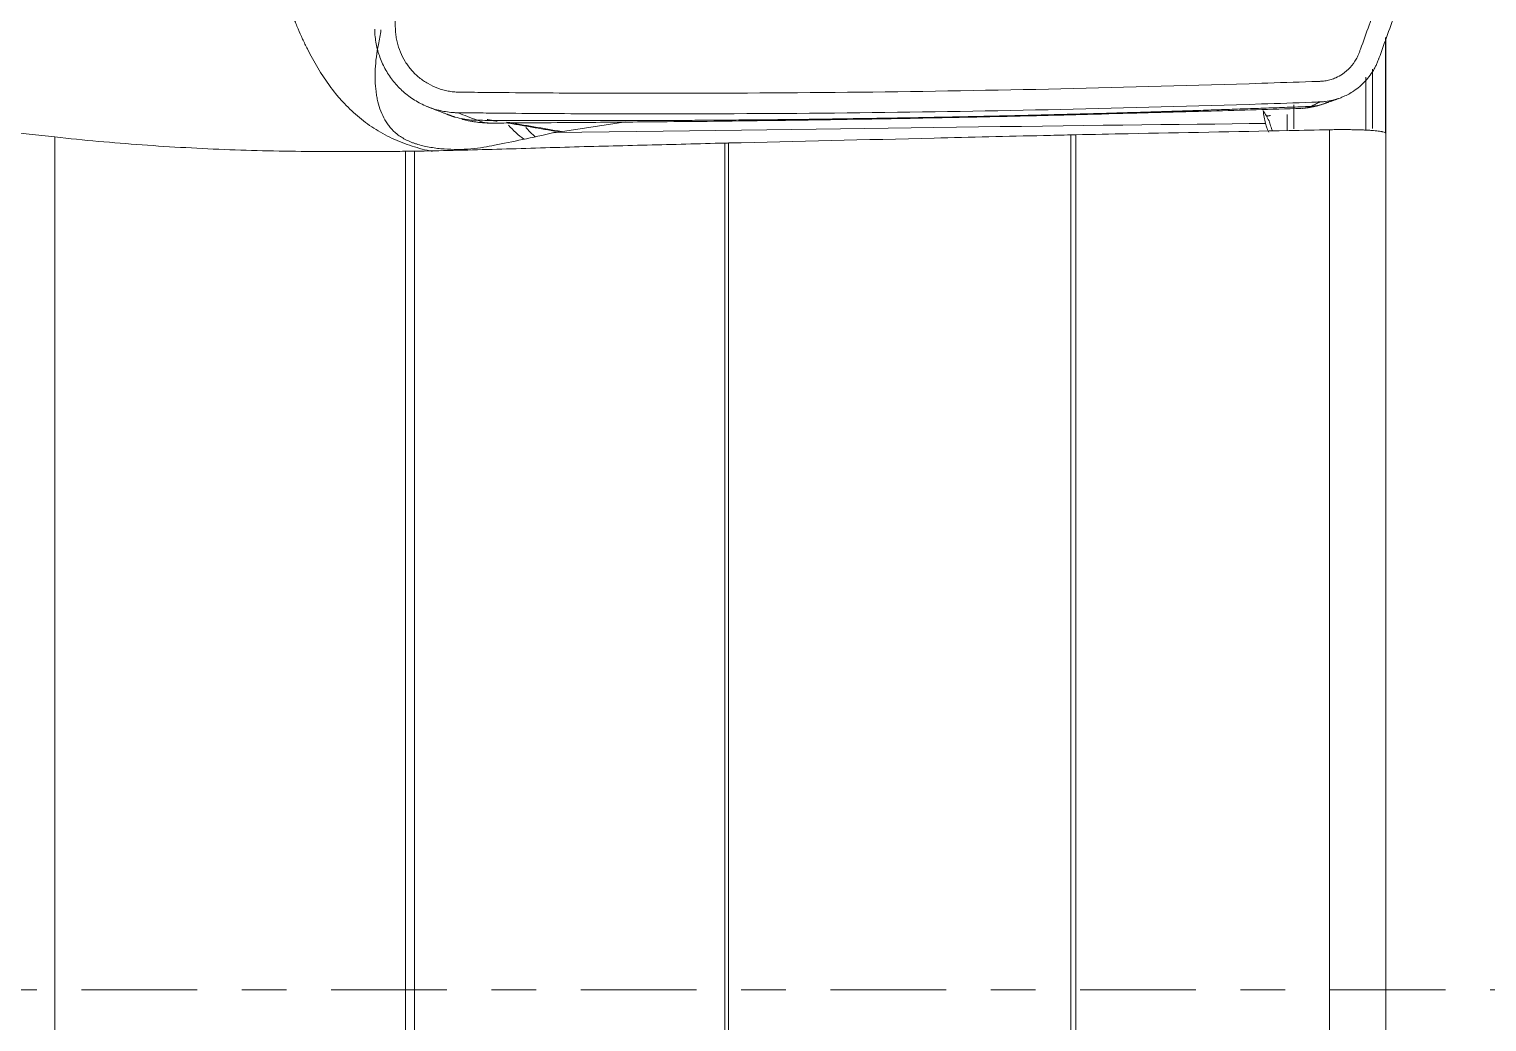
# Model space of a CAD drawing. Header units: millimetres. Extents: x -22 to 222, y -41 to 42.
# Drawn here: x 196.38 to 210.24, y -0.3 to 9.14 of the extents above; entities that cross this region are included whole.
import ezdxf

# ---------------------------------------------------------------- set-up
doc = ezdxf.new("R2010")
doc.units = ezdxf.units.MM
doc.linetypes.add('CENTER', pattern=[47.5, 22, -8.5, 8.5, -8.5])
doc.layers.add('1', color=4, linetype='Continuous')
doc.layers.add('SK4', color=2, linetype='CENTER')

msp = doc.modelspace()

# ---------------------------------------------------------------- linework, layer by layer
at = {"layer": '1', "lineweight": 13}
for p, q in [((209.28, 8.148), (209.28, 9.052)), ((209.156, 8.757), (209.156, 8.192)), ((209.094, 8.182), (209.094, 8.681)), ((208.409, 8.417), (208.409, 8.19)), ((208.746, -13.797), (208.746, 8.181)), ((196.623, 8.112), (196.623, -13.777)), ((202.995, -13.338), (202.995, 8.054)), ((203.03, 8.055), (203.03, -13.35)), ((206.288, -7.307), (206.288, 8.132)), ((206.335, 8.133), (206.335, -7.288)), ((199.957, -13.965), (199.957, 7.976)), ((200.043, 7.977), (200.043, -13.96))]:
    msp.add_line(p, q, dxfattribs=at)
at = {"layer": '1', "lineweight": 18}
for p, q in [((209.284, 9.063), (209.284, 8.164)), ((209.284, 8.165), (209.284, 9.06)), ((201.37, 8.153), (202.053, 8.256)), ((209.284, -13.305), (209.284, 8.161))]:
    msp.add_line(p, q, dxfattribs=at)
for centre, major_axis, ratio, start_param, end_param in [((209.076, 8.956), (1.326, -2.454), 0.403447, -1.547472, -1.507324), ((209.371, 8.612), (1.216, 0.426), 0.744225, 2.952612, 3.082246), ((86.922, 5.935), (124.576, 2.314), 0.001876, 0.232704, 0.405976), ((203.781, 9.018), (3.857, 1.074), 0.06039, -2.469065, -2.262935)]:
    msp.add_ellipse(centre, major_axis=major_axis, ratio=ratio, start_param=start_param, end_param=end_param, dxfattribs=at)
at = {"layer": '1', "lineweight": 13}
msp.add_ellipse((201.705, 9.145), major_axis=(0.224, 1.23), ratio=0.857149, start_param=2.557766, end_param=2.736025, dxfattribs=at)
at = {"layer": '1', "lineweight": 18}
for points, knots in [([(209.192, 14.757), (209.21, 14.756), (209.245, 14.755), (209.313, 14.745), (209.396, 14.722), (209.488, 14.679), (209.573, 14.62), (209.646, 14.549), (209.706, 14.467), (209.753, 14.376), (209.779, 14.295), (209.792, 14.227), (209.796, 14.189), (209.797, 14.164), (209.798, 14.151), (209.798, 14.137), (209.798, 14.117), (209.799, 14.092), (209.801, 13.994), (209.803, 13.826), (209.805, 13.588), (209.804, 13.351), (209.801, 13.154), (209.797, 13.025), (209.796, 12.971), (209.795, 12.951), (209.795, 12.939), (209.794, 12.929), (209.794, 12.919), (209.793, 12.907), (209.793, 12.892), (209.791, 12.842), (209.788, 12.758), (209.781, 12.6), (209.768, 12.323), (209.751, 12.007), (209.735, 11.701), (209.727, 11.542), (209.722, 11.444), (209.72, 11.395), (209.715, 11.317), (209.705, 11.181), (209.682, 10.988), (209.643, 10.757), (209.591, 10.528), (209.538, 10.34), (209.496, 10.209), (209.471, 10.135), (209.403, 9.949), (209.287, 9.627), (209.15, 9.248), (209.067, 9.016), (209.033, 8.924), (209.027, 8.907), (209.021, 8.892), (209.013, 8.874), (208.991, 8.831), (208.948, 8.771), (208.879, 8.713), (208.822, 8.681), (208.777, 8.663), (208.739, 8.652), (208.703, 8.645), (208.679, 8.643), (208.667, 8.642), (208.654, 8.641), (208.634, 8.641), (208.609, 8.64), (208.43, 8.634), (207.625, 8.606), (206.192, 8.567), (204.283, 8.535), (202.693, 8.526), (201.58, 8.529), (201.023, 8.533), (200.745, 8.536), (200.606, 8.537), (200.537, 8.538), (200.5, 8.538), (200.48, 8.538), (200.467, 8.539), (200.459, 8.539), (200.45, 8.539), (200.436, 8.54), (200.407, 8.542), (200.347, 8.55), (200.264, 8.573), (200.171, 8.617), (200.087, 8.675), (200.014, 8.746), (199.953, 8.828), (199.907, 8.919), (199.88, 9), (199.868, 9.068), (199.864, 9.106), (199.862, 9.131), (199.862, 9.144), (199.861, 9.158), (199.861, 9.178), (199.861, 9.203), (199.859, 9.301), (199.856, 9.47), (199.854, 9.707), (199.855, 9.944), (199.859, 10.142), (199.862, 10.27), (199.864, 10.324), (199.865, 10.344), (199.865, 10.357), (199.865, 10.366), (199.866, 10.376), (199.866, 10.389), (199.867, 10.404), (199.868, 10.453), (199.871, 10.537), (199.878, 10.695), (199.892, 10.972), (199.909, 11.288), (199.925, 11.595), (199.933, 11.753), (199.938, 11.852), (199.94, 11.901), (199.944, 11.979), (199.955, 12.114), (199.978, 12.308), (200.017, 12.538), (200.068, 12.767), (200.121, 12.956), (200.163, 13.086), (200.189, 13.16), (200.256, 13.346), (200.372, 13.668), (200.509, 14.047), (200.593, 14.279), (200.626, 14.371), (200.632, 14.388), (200.638, 14.403), (200.646, 14.421), (200.669, 14.465), (200.712, 14.524), (200.78, 14.582), (200.837, 14.614), (200.882, 14.632), (200.921, 14.644), (200.957, 14.65), (200.98, 14.652), (200.992, 14.653), (201.006, 14.654), (201.025, 14.654), (201.05, 14.655), (201.229, 14.662), (202.035, 14.689), (203.467, 14.728), (205.376, 14.76), (206.967, 14.769), (208.08, 14.766), (208.636, 14.762), (208.944, 14.759), (209.103, 14.758), (209.183, 14.757), (209.192, 14.757)], [0, 0, 0, 0, 0.001953, 0.003906, 0.007812, 0.011719, 0.015625, 0.019531, 0.023438, 0.027344, 0.03125, 0.033203, 0.035156, 0.035645, 0.036133, 0.036621, 0.037109, 0.038086, 0.039062, 0.046875, 0.054688, 0.0625, 0.070312, 0.074219, 0.075195, 0.075684, 0.076172, 0.076416, 0.07666, 0.077148, 0.077637, 0.078125, 0.082031, 0.085938, 0.09375, 0.109375, 0.117188, 0.124023, 0.125, 0.126953, 0.128906, 0.132812, 0.140625, 0.148438, 0.15625, 0.164062, 0.167969, 0.169922, 0.171875, 0.1875, 0.203125, 0.210938, 0.211914, 0.212402, 0.212891, 0.213867, 0.214844, 0.21875, 0.222656, 0.225586, 0.226562, 0.228516, 0.230469, 0.230957, 0.231445, 0.231934, 0.232422, 0.233398, 0.234375, 0.25, 0.3125, 0.375, 0.4375, 0.46875, 0.484375, 0.492188, 0.496094, 0.498047, 0.499023, 0.499634, 0.5, 0.500366, 0.500488, 0.500977, 0.501953, 0.503906, 0.507812, 0.511719, 0.515625, 0.519531, 0.523438, 0.527344, 0.53125, 0.533203, 0.535156, 0.535645, 0.536133, 0.536621, 0.537109, 0.538086, 0.539062, 0.546875, 0.554688, 0.5625, 0.570312, 0.574219, 0.575195, 0.575684, 0.576172, 0.576416, 0.57666, 0.577148, 0.577637, 0.578125, 0.582031, 0.585938, 0.59375, 0.609375, 0.617188, 0.624023, 0.625, 0.626953, 0.628906, 0.632812, 0.640625, 0.648438, 0.65625, 0.664062, 0.667969, 0.669922, 0.671875, 0.6875, 0.703125, 0.710938, 0.711914, 0.712402, 0.712891, 0.713867, 0.714844, 0.71875, 0.722656, 0.725586, 0.726562, 0.728516, 0.730469, 0.730957, 0.731445, 0.731934, 0.732422, 0.733398, 0.734375, 0.75, 0.8125, 0.875, 0.9375, 0.96875, 0.984375, 0.992188, 0.999023, 1, 1, 1, 1]), ([(196.378, 13.747), (196.085, 13.693), (195.792, 13.638), (195.205, 13.528), (194.911, 13.473), (194.029, 13.306), (193.44, 13.194), (192.703, 13.053), (192.555, 13.025), (192.389, 12.993), (192.371, 12.989), (192.334, 12.982), (192.278, 12.972), (192.223, 12.962), (192.111, 12.942), (192.036, 12.929), (191.811, 12.893), (191.66, 12.871), (191.431, 12.84), (191.354, 12.831), (191.239, 12.817), (191.2, 12.813), (191.123, 12.805), (190.931, 12.785), (190.74, 12.768), (190.438, 12.747), (190.289, 12.739), (190.066, 12.731), (189.993, 12.728), (189.883, 12.726), (189.846, 12.725), (189.773, 12.724), (189.736, 12.724), (189.556, 12.723), (189.415, 12.724), (189.143, 12.731), (189.012, 12.737), (188.758, 12.753), (188.635, 12.762), (188.489, 12.776), (188.46, 12.779), (188.403, 12.785), (188.32, 12.794), (188.241, 12.804), (188.09, 12.825), (187.998, 12.84), (187.894, 12.86), (187.874, 12.864), (187.845, 12.87), (187.835, 12.872), (187.817, 12.876), (187.771, 12.886), (187.729, 12.896), (187.669, 12.912), (187.642, 12.92), (187.606, 12.932), (187.595, 12.935), (187.579, 12.941), (187.574, 12.943), (187.564, 12.947), (187.559, 12.949), (187.514, 12.965), (187.476, 12.978), (187.422, 12.993), (187.404, 12.998), (187.37, 13.006), (187.354, 13.009), (187.274, 13.023), (187.219, 13.025), (187.127, 13.01), (187.09, 12.993), (187.049, 12.953), (187.038, 12.937), (187.025, 12.91), (187.022, 12.901), (187.016, 12.88), (187.013, 12.869), (187.006, 12.812), (187.011, 12.756), (187.045, 12.629), (187.074, 12.556), (187.158, 12.395), (187.213, 12.305), (187.291, 12.196), (187.3, 12.184), (187.319, 12.159), (187.328, 12.147), (187.357, 12.109), (187.416, 12.032), (187.484, 11.952), (187.629, 11.789), (187.738, 11.675), (187.986, 11.44), (188.123, 11.319), (188.35, 11.133), (188.429, 11.07), (188.594, 10.944), (188.68, 10.881), (188.945, 10.692), (189.133, 10.566), (189.529, 10.319), (189.738, 10.197), (190.067, 10.017), (190.179, 9.958), (190.351, 9.87), (190.409, 9.841), (190.525, 9.783), (190.584, 9.755), (190.88, 9.614), (191.123, 9.506), (191.622, 9.299), (191.877, 9.201), (192.398, 9.015), (192.664, 8.927), (193.207, 8.763), (193.483, 8.686), (193.905, 8.58), (194.047, 8.545), (194.332, 8.48), (194.476, 8.449), (194.908, 8.361), (195.199, 8.309), (195.785, 8.215), (196.08, 8.174), (196.378, 8.14)], [0, 0, 0, 0, 0.03125, 0.03125, 0.0625, 0.0625, 0.125, 0.125, 0.140625, 0.140625, 0.142578, 0.142578, 0.144531, 0.148437, 0.148437, 0.15625, 0.15625, 0.171875, 0.171875, 0.179687, 0.179687, 0.183594, 0.183594, 0.1875, 0.203125, 0.203125, 0.21875, 0.21875, 0.226562, 0.226562, 0.230469, 0.230469, 0.234375, 0.234375, 0.25, 0.25, 0.265625, 0.265625, 0.28125, 0.28125, 0.285156, 0.285156, 0.289062, 0.296875, 0.296875, 0.3125, 0.3125, 0.316406, 0.316406, 0.318359, 0.318359, 0.320312, 0.328125, 0.328125, 0.335937, 0.335937, 0.339844, 0.339844, 0.341797, 0.341797, 0.34375, 0.34375, 0.359375, 0.359375, 0.367187, 0.367187, 0.375, 0.375, 0.40625, 0.40625, 0.4375, 0.4375, 0.453125, 0.453125, 0.460937, 0.460937, 0.46875, 0.46875, 0.5, 0.5, 0.53125, 0.53125, 0.5625, 0.5625, 0.566406, 0.566406, 0.570312, 0.570312, 0.578125, 0.59375, 0.59375, 0.625, 0.625, 0.65625, 0.65625, 0.671875, 0.671875, 0.6875, 0.6875, 0.71875, 0.71875, 0.75, 0.75, 0.765625, 0.765625, 0.773437, 0.773437, 0.78125, 0.78125, 0.8125, 0.8125, 0.84375, 0.84375, 0.875, 0.875, 0.90625, 0.90625, 0.921875, 0.921875, 0.9375, 0.9375, 0.96875, 0.96875, 1, 1, 1, 1]), ([(198.791, 10.199), (198.782, 10.126), (198.77, 9.98), (198.775, 9.836), (198.782, 9.745), (198.784, 9.727), (198.788, 9.691), (198.79, 9.673), (198.797, 9.619), (198.803, 9.584), (198.824, 9.478), (198.841, 9.409), (198.873, 9.307), (198.884, 9.273), (198.903, 9.223), (198.909, 9.207), (198.922, 9.174), (198.929, 9.157), (198.95, 9.108), (198.965, 9.076), (198.994, 9.012), (199.01, 8.98), (199.088, 8.825), (199.156, 8.709), (199.254, 8.575), (199.285, 8.536), (199.316, 8.498), (199.338, 8.473), (199.349, 8.46), (199.405, 8.4), (199.452, 8.354), (199.551, 8.27), (199.603, 8.231), (199.685, 8.178), (199.714, 8.161), (199.772, 8.129), (199.802, 8.113), (199.893, 8.071), (199.956, 8.046), (200.083, 8.005), (200.147, 7.988), (200.213, 7.975)], [0, 0, 0, 0, 0.071646, 0.143292, 0.143292, 0.161204, 0.161204, 0.179115, 0.179115, 0.214938, 0.214938, 0.286584, 0.286584, 0.322407, 0.322407, 0.340319, 0.340319, 0.35823, 0.35823, 0.394053, 0.394053, 0.429876, 0.429876, 0.573168, 0.573168, 0.608992, 0.626903, 0.626903, 0.644815, 0.644815, 0.716461, 0.716461, 0.788107, 0.788107, 0.82393, 0.82393, 0.859753, 0.859753, 0.931399, 0.931399, 1, 1, 1, 1]), ([(209.214, 8.852), (209.215, 8.855), (209.22, 8.867), (209.251, 8.952), (209.337, 9.191), (209.472, 9.567), (209.583, 9.872), (209.64, 10.031), (209.642, 10.038)], [0, 0, 0, 0, 0.005761, 0.02963, 0.220574, 0.602463, 0.984351, 1, 1, 1, 1]), ([(199.665, 9.138), (199.665, 9.136), (199.665, 9.129), (199.665, 9.116), (199.667, 9.082), (199.673, 9.032), (199.689, 8.943), (199.724, 8.838), (199.785, 8.718), (199.864, 8.612), (199.96, 8.519), (200.071, 8.443), (200.192, 8.387), (200.301, 8.358), (200.379, 8.347), (200.418, 8.344), (200.436, 8.343), (200.448, 8.343), (200.453, 8.343), (200.457, 8.342), (200.458, 8.342)], [0, 0, 0, 0, 0.003978, 0.017435, 0.030892, 0.084721, 0.138549, 0.246206, 0.353863, 0.46152, 0.569177, 0.676834, 0.784491, 0.892148, 0.945976, 0.97289, 0.986347, 0.989712, 0.999804, 1, 1, 1, 1]), ([(199.7, 8.992), (199.692, 8.952), (199.686, 8.912), (199.676, 8.834), (199.672, 8.796), (199.666, 8.684), (199.669, 8.613), (199.68, 8.529), (199.682, 8.512), (199.688, 8.479), (199.692, 8.463), (199.703, 8.417), (199.712, 8.387), (199.734, 8.329), (199.747, 8.302), (199.769, 8.263), (199.777, 8.25), (199.794, 8.226), (199.803, 8.214), (199.832, 8.179), (199.854, 8.158), (199.886, 8.133), (199.892, 8.128), (199.906, 8.118), (199.913, 8.114), (199.935, 8.1), (199.95, 8.091), (199.983, 8.075), (200, 8.068), (200.028, 8.057), (200.038, 8.053), (200.057, 8.047), (200.066, 8.044), (200.116, 8.029), (200.157, 8.02), (200.242, 8.006), (200.284, 8.001), (200.369, 7.995), (200.411, 7.994), (200.495, 7.994), (200.537, 7.996), (200.621, 8.003), (200.662, 8.008), (200.704, 8.015)], [0, 0, 0, 0, 0.0625, 0.0625, 0.125, 0.125, 0.25, 0.25, 0.28125, 0.28125, 0.3125, 0.3125, 0.375, 0.375, 0.4375, 0.4375, 0.46875, 0.46875, 0.5, 0.5, 0.5625, 0.5625, 0.578125, 0.578125, 0.59375, 0.59375, 0.625, 0.625, 0.65625, 0.65625, 0.671875, 0.671875, 0.6875, 0.6875, 0.75, 0.75, 0.8125, 0.8125, 0.875, 0.875, 0.9375, 0.9375, 1, 1, 1, 1]), ([(208.66, 8.446), (208.663, 8.446), (208.673, 8.446), (208.689, 8.447), (208.725, 8.451), (208.778, 8.46), (208.836, 8.478), (208.903, 8.505), (208.989, 8.552), (209.091, 8.639), (209.157, 8.729), (209.19, 8.793), (209.202, 8.821), (209.21, 8.841), (209.213, 8.849), (209.214, 8.852)], [0, 0, 0, 0, 0.016625, 0.04151, 0.066394, 0.165933, 0.265472, 0.315242, 0.46455, 0.663628, 0.862705, 0.912475, 0.962244, 0.987129, 1, 1, 1, 1]), ([(200.458, 8.342), (200.462, 8.342), (200.472, 8.342), (200.492, 8.342), (200.527, 8.342), (200.597, 8.341), (200.736, 8.34), (200.86, 8.338), (200.945, 8.338), (200.949, 8.338)], [0, 0, 0, 0, 0.022318, 0.060249, 0.120939, 0.242318, 0.485078, 0.970596, 1, 1, 1, 1]), ([(200.64, 8.271), (200.706, 8.27), (200.837, 8.27), (201.034, 8.269), (201.23, 8.268), (201.427, 8.268), (201.624, 8.268), (201.821, 8.268), (202.019, 8.268), (202.216, 8.268), (202.413, 8.269), (202.611, 8.27), (202.808, 8.271), (203.006, 8.273), (203.204, 8.274), (203.401, 8.276), (203.599, 8.278), (203.797, 8.28), (203.995, 8.283), (204.193, 8.286), (204.391, 8.289), (204.59, 8.292), (204.788, 8.295), (204.986, 8.299), (205.185, 8.303), (205.383, 8.307), (205.582, 8.311), (205.78, 8.316), (205.979, 8.321), (206.178, 8.326), (206.377, 8.331), (206.576, 8.336), (206.775, 8.342), (206.974, 8.348), (207.173, 8.354), (207.373, 8.36), (207.572, 8.367), (207.771, 8.374), (207.971, 8.381), (208.17, 8.388), (208.37, 8.395), (208.503, 8.4), (208.57, 8.403)], [0, 0, 0, 0, 0.024821, 0.049651, 0.07449, 0.099338, 0.124195, 0.149062, 0.173938, 0.198823, 0.223717, 0.248621, 0.273533, 0.298455, 0.323386, 0.348326, 0.373276, 0.398234, 0.423202, 0.448179, 0.473165, 0.498161, 0.523165, 0.548179, 0.573202, 0.598234, 0.623276, 0.648326, 0.673386, 0.698455, 0.723533, 0.748621, 0.773717, 0.798823, 0.823938, 0.849062, 0.874195, 0.899338, 0.92449, 0.949651, 0.974821, 1, 1, 1, 1]), ([(200.782, 8.244), (201.082, 8.246), (201.616, 8.25), (202.318, 8.256), (202.878, 8.261), (203.487, 8.269), (204.252, 8.28), (205.08, 8.295), (205.825, 8.311), (206.424, 8.326), (207.015, 8.342), (207.694, 8.361), (208.193, 8.375), (208.479, 8.384)], [0, 0, 0, 0, 0.118003, 0.210166, 0.276366, 0.337954, 0.448839, 0.575105, 0.660949, 0.738526, 0.807799, 0.889867, 1, 1, 1, 1]), ([(200.949, 8.338), (201.104, 8.336), (201.576, 8.333), (202.686, 8.33), (204.278, 8.339), (206.19, 8.371), (207.626, 8.41), (208.429, 8.437), (208.61, 8.444), (208.634, 8.445), (208.65, 8.445), (208.658, 8.446), (208.66, 8.446)], [0, 0, 0, 0, 0.060095, 0.184039, 0.431927, 0.679815, 0.927702, 0.989674, 0.993547, 0.997421, 0.999357, 1, 1, 1, 1]), ([(208.57, 8.403), (208.556, 8.398), (208.534, 8.391), (208.506, 8.386), (208.492, 8.385), (208.485, 8.384)], [0, 0, 0, 0, 0.505322, 0.757983, 1, 1, 1, 1]), ([(208.713, 8.436), (208.706, 8.433), (208.686, 8.425), (208.652, 8.414), (208.611, 8.406), (208.584, 8.404), (208.57, 8.403)], [0, 0, 0, 0, 0.156772, 0.437848, 0.718924, 1, 1, 1, 1]), ([(200.64, 8.271), (200.663, 8.262), (200.71, 8.248), (200.758, 8.244), (200.783, 8.244), (200.784, 8.244)], [0, 0, 0, 0, 0.485229, 0.970458, 1, 1, 1, 1]), ([(201.191, 8.115), (201.188, 8.118), (201.184, 8.122), (201.153, 8.149), (201.127, 8.175), (201.103, 8.202)], [0, 0, 0, 0, 0.123156, 0.123156, 1, 1, 1, 1]), ([(208.746, 8.181), (208.619, 8.178), (208.491, 8.176), (207.853, 8.163), (207.343, 8.153), (206.667, 8.14), (206.501, 8.136), (206.335, 8.133)], [0, 0, 0, 0, 0.158693, 0.158693, 0.793463, 0.793463, 1, 1, 1, 1]), ([(208.139, 8.241), (208.141, 8.233), (208.143, 8.226), (208.148, 8.213), (208.15, 8.206), (208.157, 8.189), (208.163, 8.173), (208.167, 8.161), (208.169, 8.157)], [0, 0, 0, 0, 0.198436, 0.198436, 0.396872, 0.396872, 0.793744, 1, 1, 1, 1]), ([(208.172, 8.266), (208.177, 8.25), (208.182, 8.234), (208.192, 8.202), (208.198, 8.186), (208.204, 8.17), (208.204, 8.169), (208.205, 8.169)], [0, 0, 0, 0, 0.493919, 0.493919, 0.987837, 0.987837, 1, 1, 1, 1]), ([(209.284, 8.145), (209.285, 8.148), (209.283, 8.151), (209.273, 8.156), (209.265, 8.159), (209.25, 8.162), (209.247, 8.162), (209.241, 8.164), (209.238, 8.164), (209.227, 8.166), (209.219, 8.167), (209.193, 8.17), (209.172, 8.172), (209.137, 8.175), (209.124, 8.176), (209.098, 8.177), (209.084, 8.178), (209.04, 8.18), (209.008, 8.181), (208.964, 8.181), (208.956, 8.182), (208.938, 8.182), (208.911, 8.182), (208.864, 8.182), (208.826, 8.182), (208.786, 8.182), (208.766, 8.181), (208.746, 8.181)], [0, 0, 0, 0, 0.125, 0.125, 0.25, 0.25, 0.28125, 0.28125, 0.3125, 0.3125, 0.375, 0.375, 0.5, 0.5, 0.5625, 0.5625, 0.625, 0.625, 0.75, 0.75, 0.78125, 0.78125, 0.8125, 0.875, 0.9375, 0.9375, 1, 1, 1, 1]), ([(199.957, 7.976), (199.887, 7.975), (199.818, 7.975), (199.679, 7.974), (199.609, 7.974), (199.4, 7.973), (199.261, 7.973), (198.982, 7.975), (198.843, 7.977), (198.564, 7.982), (198.425, 7.986), (198.147, 7.996), (198.008, 8.003), (197.73, 8.018), (197.591, 8.027), (197.314, 8.047), (197.176, 8.058), (196.899, 8.083), (196.761, 8.097), (196.623, 8.112)], [0, 0, 0, 0, 0.0625, 0.0625, 0.125, 0.125, 0.25, 0.25, 0.375, 0.375, 0.5, 0.5, 0.625, 0.625, 0.75, 0.75, 0.875, 0.875, 1, 1, 1, 1]), ([(202.995, 8.054), (202.749, 8.048), (202.503, 8.041), (202.134, 8.032), (202.011, 8.029), (201.765, 8.023), (201.642, 8.02), (201.273, 8.009), (201.027, 8.001), (200.535, 7.987), (200.289, 7.981), (200.043, 7.977)], [0, 0, 0, 0, 0.25, 0.25, 0.375, 0.375, 0.5, 0.5, 0.75, 0.75, 1, 1, 1, 1]), ([(206.288, 8.132), (206.202, 8.13), (206.115, 8.128), (205.681, 8.118), (205.333, 8.109), (204.334, 8.086), (203.682, 8.07), (203.03, 8.055)], [0, 0, 0, 0, 0.07994, 0.07994, 0.399699, 0.399699, 1, 1, 1, 1])]:
    msp.add_open_spline(points, degree=3, knots=knots, dxfattribs=at)
for points, degree in [([(199.725, 9.13), (199.718, 9.083), (199.71, 9.037), (199.7, 8.992)], 3), ([(208.707, 8.433), (208.769, 8.456), (208.834, 8.478)], 2), ([(200.167, 8.401), (200.263, 8.363), (200.359, 8.326)], 2), ([(200.359, 8.326), (200.395, 8.312), (200.431, 8.3)], 2), ([(208.343, 8.172), (208.343, 8.223), (208.343, 8.275), (208.343, 8.327)], 3), ([(208.485, 8.384), (208.591, 8.392), (208.695, 8.428)], 2), ([(200.493, 8.282), (200.634, 8.244), (200.779, 8.244)], 2), ([(200.735, 8.278), (200.829, 8.262)], 1), ([(200.93, 8.245), (201.42, 8.161)], 1), ([(208.153, 8.31), (208.163, 8.31), (208.174, 8.313), (208.185, 8.316)], 3), ([(196.623, 8.112), (196.54, 8.121), (196.459, 8.131), (196.378, 8.14)], 3), ([(203.03, 8.055), (203.018, 8.054), (203.007, 8.054), (202.995, 8.054)], 3), ([(206.335, 8.133), (206.319, 8.133), (206.304, 8.132), (206.288, 8.132)], 3), ([(199.957, 7.976), (199.986, 7.976), (200.014, 7.976), (200.043, 7.977)], 3), ([(200.805, 8.033), (200.771, 8.026), (200.738, 8.02), (200.704, 8.015)], 3)]:
    msp.add_open_spline(points, degree=degree, dxfattribs=at)
at = {"layer": '1', "lineweight": 13}
for points, knots in [([(200.355, 8.328), (200.374, 8.32), (200.417, 8.304), (200.486, 8.286), (200.562, 8.274), (200.614, 8.271), (200.64, 8.271)], [0, 0, 0, 0, 0.207032, 0.471354, 0.735677, 1, 1, 1, 1]), ([(208.57, 8.403), (208.585, 8.41), (208.615, 8.425), (208.645, 8.439), (208.66, 8.446)], [0, 0, 0, 0, 0.50122, 1, 1, 1, 1])]:
    msp.add_open_spline(points, degree=3, knots=knots, dxfattribs=at)
for points in [[(200.64, 8.271), (200.579, 8.295), (200.518, 8.318), (200.458, 8.342)], [(200.918, 8.254), (201.093, 8.224), (201.267, 8.194), (201.442, 8.164)], [(208.145, 8.314), (208.159, 8.314), (208.172, 8.315), (208.185, 8.316)]]:
    msp.add_open_spline(points, degree=3, dxfattribs=at)
at = {"layer": 'SK4', "lineweight": 18, "ltscale": 0.05}
msp.add_line((-5, 0), (215, 0), dxfattribs=at)

doc.saveas('drawing.dxf')
